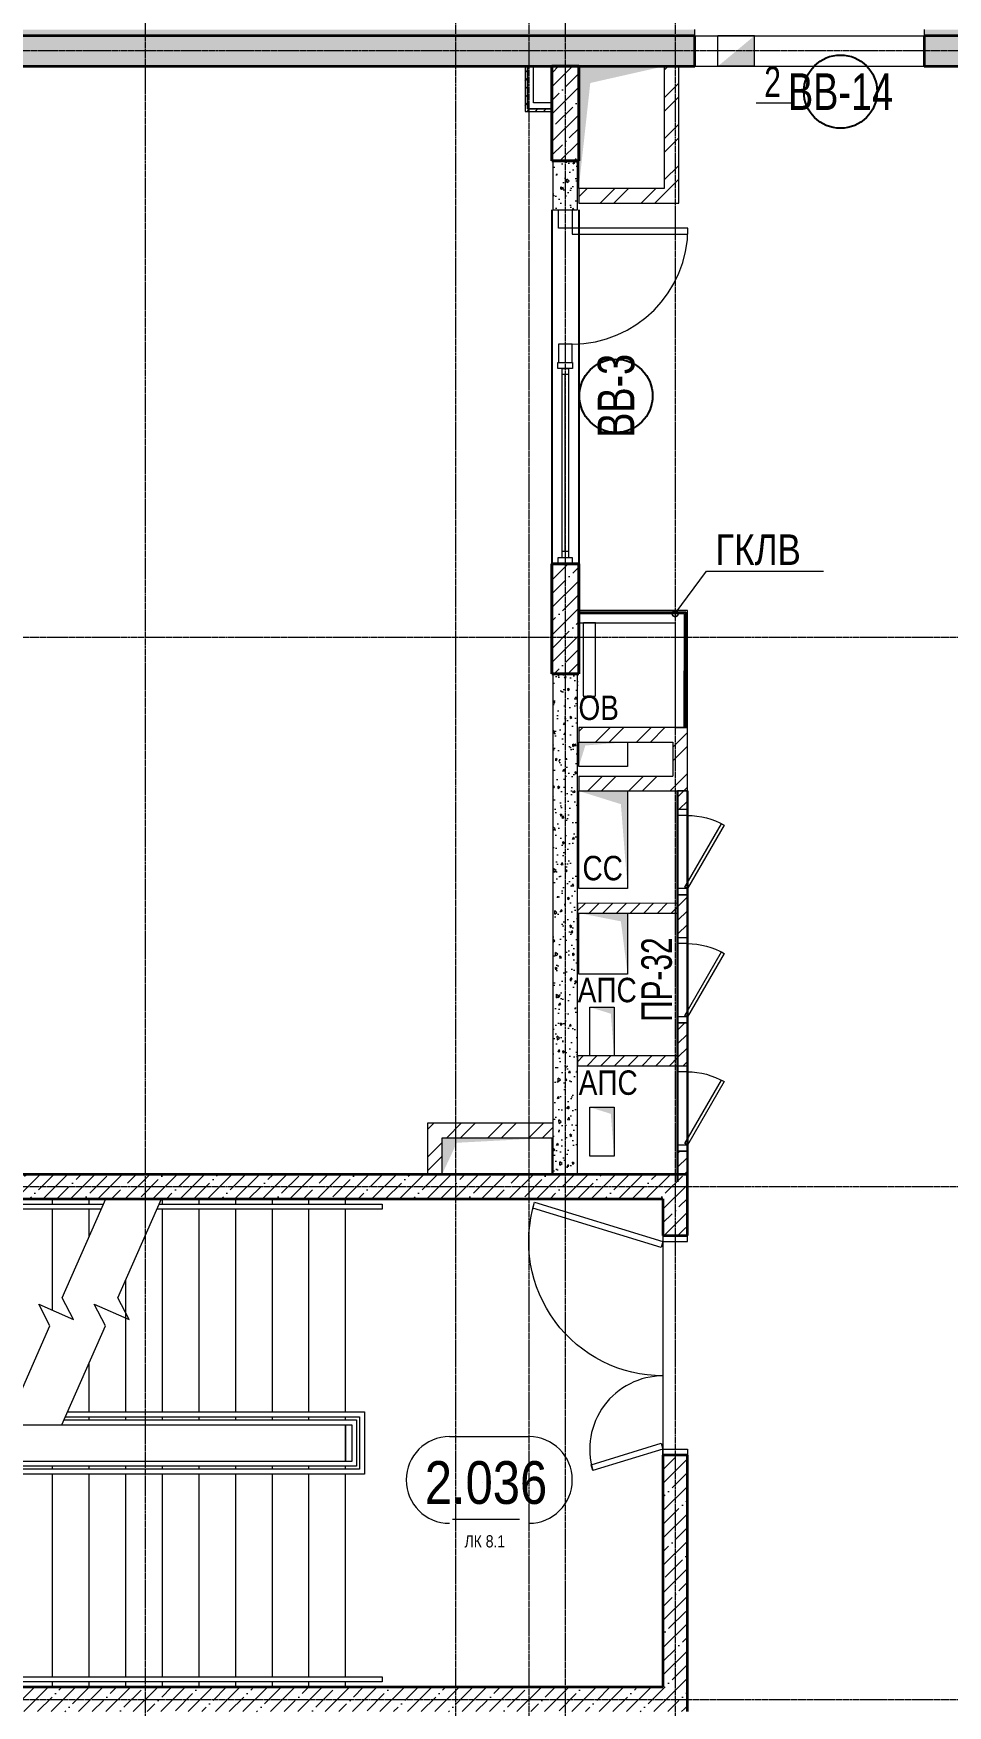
# Model space of a CAD drawing. Header units: millimetres. Extents: x -65509 to 912790, y 446 to 713294.
# Drawn here: x 191238 to 198727, y 182125 to 195819 of the extents above; entities that cross this region are included whole.
import ezdxf
from ezdxf import colors
from ezdxf.entities.mleader import LeaderData, LeaderLine
from ezdxf.enums import TextEntityAlignment as Align
from ezdxf.math import Vec2, Vec3

# ---------------------------------------------------------------- set-up
doc = ezdxf.new("R2010")
doc.units = ezdxf.units.MM
doc.linetypes.add('CENTER2', pattern=[28.575, 19.05, -3.175, 3.175, -3.175])
doc.linetypes.add('HIDDEN2', pattern=[4.7625, 3.175, -1.5875])
doc.layers.get('Defpoints').update_dxf_attribs({"color": 250})
for name, color, linetype, lineweight in [('A-Wall-Open', 250, 'Continuous', 5), ('АР_Area', 250, 'Continuous', 5), ('АР_Витраж', 250, 'Continuous', 13), ('АР_Витраж марка', 250, 'Continuous', 9), ('АР_Двери', 5, 'Continuous', 9), ('АР_Двери_витраж', 250, 'Continuous', 9), ('АР_Колонны', 250, 'Continuous', 30), ('АР_Отв. марка', 250, 'Continuous', 9), ('АР_Стены ГКЛ', 250, 'Continuous', 15), ('АР_Стены ЖБ', 250, 'Continuous', 35), ('АР_Стены кирпич', 250, 'Continuous', 20), ('АР_Стены ПЕНОблок', 250, 'Continuous', 20), ('АР_Стены_дефшов', 250, 'Continuous', 0), ('АР_Ф_ЛК', 250, 'Continuous', 5), ('АР_Штриховка', 250, 'Continuous', 0), ('Двери кабины', 250, 'Continuous', 0), ('Зашивки ГКЛ на всю высоту', 250, 'Continuous', 25), ('ОВ_Отопление', 250, 'Continuous', 5), ('ОВ_Шахты', 250, 'Continuous', 5), ('Размеры зашивки ГКЛ', 250, 'Continuous', 0), ('РД_Оси_100', 250, 'Continuous', 0), ('РД_проем_инж перемыч_фахверк', 250, 'Continuous', 18), ('СС_Отверстия', 250, 'Continuous', 9)]:
    doc.layers.add(name, color=color, linetype=linetype, lineweight=lineweight)
for name, color, linetype, lineweight, plot in [('АР_Делит', 250, 'Continuous', 0, False), ('РД_Проем', 250, 'Continuous', 0, False), ('РД_проем_инж перемыч_подсчет', 250, 'Continuous', 30, False)]:
    doc.layers.add(name, color=color, linetype=linetype, lineweight=lineweight, plot=plot)
doc.layers.add('АР_Отопительные приборы', color=1, linetype='HIDDEN2', lineweight=0, true_color=0xff0000)
doc.layers.add('РД_Витраж_вн', color=250, linetype='Continuous')
doc.layers.add('РД_Перемычка инж проемов', color=250, linetype='Continuous')
doc.styles.add('Arial0', font='arial.ttf')
doc.styles.add('Arial_09', font='ARIALN.TTF', dxfattribs={"width": 0.9})
doc.styles.add('style1', font='ARIALN.TTF')
doc.styles.add('ккк', font='isocpeur.ttf', dxfattribs={"width": 0.85, "oblique": 15})
pattern_1 = [(45, (142195.16, 127275.07), (-112.2532, 112.2532), []), (45, (142307.41, 127275.07), (-112.2532, 112.2532), [198.4375, -39.6875, 0, -39.6875])]
pattern_2 = [(45, (142195.16, 127275.07), (-168.3798, 168.3798), []), (45, (142307.4, 127275.07), (-168.3798, 168.3798), [])]

# ---------------------------------------------------------------- blocks, each defined once
blk = doc.blocks.new('СОШ_2200_АР_ОСИ_М100_28.05.24')
at = {"layer": 'РД_Оси_100', "linetype": 'CENTER2'}
for p, q in [((49960, -6155), (49960, 139938.679)), ((43327.994, 63600), (71363.995, 63600)), ((43327.994, 59100), (69455, 59100)), ((43327.994, 59100), (71363.995, 59100))]:
    blk.add_line(p, q, dxfattribs=at)
for points in [[(52500, 139938.679), (52500, -5755), (52358.276, -6155)], [(53100, 139938.679), (53100, -5755), (52949.266, -6155)], [(54300, 139938.679), (54300, -6155)], [(53400, 70753.904), (53400, -5755), (53550, -6155)], [(78274.959, 68400), (-5454.958, 68400), (-5954.958, 68250)], [(43327.994, 54900), (71363.995, 54900)]]:
    blk.add_lwpolyline(points, dxfattribs=at)
blk = doc.blocks.new('ЛК_4000х8500_2эт')
at = {"color": 5}
for points in [[(6300, 3915), (2100, 3915), (2100, 3955), (6600, 3955), (6600, 3915), (6300, 3915)], [(3929, 45), (2100, 45), (2100, 85), (3946, 85)], [(4401, 85), (6600, 85), (6600, 45), (4383, 45)]]:
    blk.add_lwpolyline(points, dxfattribs=at)
at = {"layer": 'АР_Делит'}
blk.add_lwpolyline([(-200, 4000), (8300, 4000), (8300, 0), (-200, 0)], close=True, dxfattribs=at)
at = {"layer": 'АР_Ф_ЛК', "color": 5}
for p, q in [((2400, 4000), (2400, 3955)), ((2700, 4000), (2700, 3955)), ((3000, 4000), (3000, 3955)), ((3300, 4000), (3300, 3955)), ((3600, 4000), (3600, 3955)), ((3900, 4000), (3900, 3955)), ((4200, 4000), (4200, 3955)), ((4500, 4000), (4500, 3955)), ((4800, 4000), (4800, 3955)), ((5100, 4000), (5100, 3955)), ((5400, 4000), (5400, 3955)), ((5700, 4000), (5700, 3955)), ((6000, 4000), (6000, 3955)), ((6300, 4000), (6300, 3955)), ((2400, 3915), (2400, 2255)), ((2700, 3915), (2700, 2255)), ((3000, 3915), (3000, 2255)), ((3300, 3915), (3300, 2255)), ((3600, 3915), (3600, 2255)), ((3900, 3915), (3900, 2255)), ((4200, 3915), (4200, 2255)), ((4500, 3915), (4500, 2255)), ((4800, 3915), (4800, 2255)), ((5100, 3915), (5100, 2255)), ((5400, 3915), (5400, 2255)), ((5700, 3915), (5700, 2255)), ((6000, 3915), (6000, 2255)), ((6300, 3915), (6300, 2255)), ((2400, 2215), (2400, 2190)), ((2700, 2215), (2700, 2190)), ((3000, 2215), (3000, 2190)), ((3300, 2215), (3300, 2190)), ((3600, 2215), (3600, 2190)), ((3900, 2215), (3900, 2190)), ((4200, 2215), (4200, 2190)), ((4500, 2215), (4500, 2190)), ((4800, 2215), (4800, 2190)), ((5100, 2215), (5100, 2190)), ((5400, 2215), (5400, 2190)), ((5700, 2215), (5700, 2190)), ((6000, 2215), (6000, 2190)), ((6300, 2215), (6300, 2190)), ((2400, 2150), (2400, 1850)), ((6300, 2150), (6300, 1850)), ((2400, 1810), (2400, 1785)), ((2700, 1810), (2700, 1785)), ((3000, 1810), (3000, 1785)), ((3300, 1810), (3300, 1785)), ((3600, 1810), (3600, 1785)), ((3900, 1810), (3900, 1785)), ((4200, 1810), (4200, 1785)), ((4500, 1810), (4500, 1785)), ((5400, 1810), (5400, 1785)), ((5700, 1810), (5700, 1785)), ((6000, 1810), (6000, 1785)), ((6300, 1810), (6300, 1785)), ((2400, 1745), (2400, 85)), ((2700, 1745), (2700, 85)), ((3000, 1745), (3000, 85)), ((3300, 1745), (3300, 85)), ((3600, 1745), (3600, 85)), ((3900, 1745), (3900, 85)), ((4200, 1745), (4200, 661)), ((4500, 1745), (4500, 1341)), ((5100, 1671), (5100, 85)), ((5400, 1745), (5400, 85)), ((5700, 1745), (5700, 85)), ((6000, 1745), (6000, 85)), ((6300, 1745), (6300, 85)), ((4800, 912), (4800, 85)), ((4500, 309), (4500, 85)), ((2400, 45), (2400, 0)), ((2700, 45), (2700, 0)), ((3000, 45), (3000, 0)), ((3300, 45), (3300, 0)), ((3600, 45), (3600, 0)), ((3900, 45), (3900, 0)), ((4500, 45), (4500, 0)), ((4800, 45), (4800, 0)), ((5100, 45), (5100, 0)), ((5400, 45), (5400, 0)), ((5700, 45), (5700, 0)), ((6000, 45), (6000, 0)), ((6300, 45), (6300, 0))]:
    blk.add_line(p, q, dxfattribs=at)
at = {"layer": 'АР_Ф_ЛК'}
for points in [[(6300, 3085, 0, 150, 0), (5834, 3085, 0, 0, 0), (2400, 3085, 0, 0, 0)], [(2400, 915, 0, 150, 0), (2866, 915, 0, 0, 0), (4200, 915, 0, 0, 0)], [(4922, 915, 0, 150, 0), (5388, 915, 0, 0, 0), (6300, 915, 0, 0, 0)]]:
    blk.add_lwpolyline(points, format="xyseb", dxfattribs=at)
at = {"layer": 'АР_Ф_ЛК', "color": 5}
for points in [[(4678, 1745), (2245, 1745), (2245, 2255), (6455, 2255), (6455, 1745), (5133, 1745)], [(4696, 1785), (2285, 1785), (2285, 2215), (6415, 2215), (6415, 1785), (5150, 1785)], [(4707, 1810), (2310, 1810), (2310, 2190), (6390, 2190), (6390, 1810), (5161, 1810)]]:
    blk.add_lwpolyline(points, dxfattribs=at)
for points in [[(2350, 2150), (6350, 2150), (6350, 1850), (2350, 1850)], [(2400, 2150), (6300, 2150), (6300, 1850), (2400, 1850)]]:
    blk.add_lwpolyline(points, close=True, dxfattribs=at)
at = {"layer": 'АР_Ф_ЛК', "lineweight": 0}
for points in [[(4724, 1850), (4367, 1039), (4459, 862), (4173, 988), (4266, 811), (3909, 0)], [(5179, 1850), (4822, 1039), (4914, 862), (4628, 988), (4721, 811), (4364, 0)]]:
    blk.add_lwpolyline(points, dxfattribs=at)
blk = doc.blocks.new('otv')
at = {"linetype": 'Continuous'}
blk.add_lwpolyline([(0, -1), (0, 0), (1, 0), (1, -1)], close=True, dxfattribs=at)
blk.add_solid([(0, -1), (0, 0), (0.135, -0.137), (1, 0)], dxfattribs=at)
blk = doc.blocks.new('_DotSmall')
at = {"color": 0, "linetype": 'ByBlock', "const_width": 0.5}
blk.add_lwpolyline([(-0.0625, 0, 1), (0.0625, 0, 1)], format="xyb", close=True, dxfattribs=at)
blk = doc.blocks.new('MOK-МаркаПом_овал_ареал')
for p, q in [((-2.99, 3.76), (3.52, 3.76)), ((-2.75, -3), (2.75, -3))]:
    blk.add_line(p, q)
for centre, radius, start, end in [((-2.99, 0.21), 3.55, 90, 270), ((3.52, 0.21), 3.55, 270, 90), ((-7.41, 0), 7.16, 0, 0.001)]:
    blk.add_arc(centre, radius, start, end)
at = {"color": 0, "style": 'style1'}
blk.add_attdef('АР-ПОМЕЩЕНИЕ:НОМЕР', text='', height=3, dxfattribs=at).set_placement((0.26, 0), align=Align.MIDDLE)
blk = doc.blocks.new('MOK-МаркаПроема инж.')
blk.add_line((-1.33, -1.75), (1.8, -1.75))
at = {"color": 0, "style": 'Arial0', "width": 0.7}
blk.add_attdef('АР-ПРОЕМ:Коробка', text='', height=2.5, dxfattribs=at).set_placement((0, 0), align=Align.MIDDLE)
blk = doc.blocks.new('МаркаВитража1')
at = {"layer": 'Defpoints'}
blk.add_circle((0, 0), 3, dxfattribs=at)
at = {"color": 0, "linetype": 'ByBlock', "lineweight": -2, "style": 'Arial_09', "width": 0.9}
blk.add_attdef('АР-ОКНО:НАИМЕНОВАНИЕ', text='', height=3, dxfattribs=at).set_placement((0, 0), align=Align.MIDDLE)
blk = doc.blocks.new('MOK-МаркаПеремычки')
at = {"color": 0, "style": 'ккк', "oblique": 15, "width": 0.85}
blk.add_attdef('АР-ПРОЕМ:ПЕРЕМЫЧКА', text='', height=2.5, dxfattribs=at).set_placement((0, 0), align=Align.MIDDLE)

msp = doc.modelspace()

# ---------------------------------------------------------------- hatches: boundary and pattern name
at = {"layer": 'АР_Стены ГКЛ', "linetype": 'Continuous', "lineweight": 0}
h = msp.add_hatch(dxfattribs=at)
h.set_pattern_fill('ANSI31', color=256, scale=15, style=0)
h.set_pattern_definition([(45, (142195.157, 127275.073), (-33.67596, 33.67596), [])])
h.paths.add_polyline_path([(195265.157, 195180.073), (195285.157, 195200.073), (195285.157, 195550.073), (195265.157, 195550.073)], flags=0)
h = msp.add_hatch(dxfattribs=at)
h.set_pattern_fill('ANSI31', color=256, scale=15, style=0)
h.set_pattern_definition([(45, (142195.157, 127275.073), (-33.67596, 33.67596), [])])
h.paths.add_polyline_path([(195485.157, 195180.073), (195485.157, 195200.073), (195285.157, 195200.073), (195265.157, 195180.073)], flags=0)
at = {"layer": 'АР_Штриховка', "linetype": 'Continuous', "lineweight": 0}
h = msp.add_hatch(dxfattribs=at)
h.set_pattern_fill('HONEY', color=256, scale=10, style=0)
h.set_pattern_definition([(360, (142195.157, 127275.073), (47.625, 27.4963064), [31.75, -63.5]), (120, (142195.157, 127275.073), (-47.625, 27.496307), [31.75, -63.5]), (60, (142195.157, 127275.073), (1e-07, 54.992613), [-63.5, 31.75])])
h.paths.add_polyline_path([(187895.157, 195850.073), (187895.157, 195800.073), (187995.325, 195800.073), (188011.98, 195837.573), (187995.309, 195850.073)], flags=0)
h.paths.add_polyline_path([(188045.309, 195850.073), (188011.98, 195837.573), (187995.325, 195800.073), (196655.157, 195800.073), (196655.157, 195850.073)], flags=0)
h.paths.add_polyline_path([(198535.157, 195850.073), (198535.157, 195800.073), (207995.156, 195800.073), (207995.156, 195850.073)], flags=0)
at = {"layer": 'АР_Штриховка', "linetype": 'Continuous', "lineweight": 5}
h = msp.add_hatch(dxfattribs=at)
h.set_pattern_fill('ANSI35', color=256, scale=25, style=0)
h.set_pattern_definition([(45, (142195.16, 127275.07), (-112.2532, 112.2532), []), (45, (142307.41, 127275.07), (-112.2532, 112.2532), [198.4375, -39.6875, 0, -39.6875])])
h.paths.add_polyline_path([(187695.157, 195800.073), (187695.157, 195550.073), (196655.157, 195550.073), (196655.157, 195800.073)], flags=0)
h.paths.add_polyline_path([(198535.157, 195800.073), (198535.157, 195550.073), (207995.156, 195550.073), (207995.156, 195800.073)], flags=0)
h = msp.add_hatch(dxfattribs=at)
h.set_pattern_fill('ANSI35', color=256, scale=25, style=0)
h.set_pattern_definition(pattern_1)
h.paths.add_polyline_path([(195485.157, 194775.073), (195705.157, 194775.073), (195705.157, 195550.073), (195485.157, 195550.073)], flags=0)
at = {"layer": 'АР_Штриховка', "linetype": 'Continuous', "lineweight": 0}
h = msp.add_hatch(dxfattribs=at)
h.set_pattern_fill('ANSI32', color=256, scale=25, angle=-360, style=0)
h.set_pattern_definition([(45, (142195.16, 127275.07), (-168.3798, 168.3798), []), (45, (142307.4, 127275.07), (-168.3798, 168.3798), [])])
h.paths.add_polyline_path([(196525.157, 195550.073), (196405.157, 195550.073), (196405.157, 194550.073), (196525.157, 194430.073)], flags=0)
h = msp.add_hatch(dxfattribs=at)
h.set_pattern_fill('AR-CONC', color=256, angle=45, style=0)
h.set_pattern_definition([(95, (142195.16, 127275.07), (140.09465, 117.55338), [19.05, -209.55]), (40, (142195.16, 127275.07), (-160.01845, 110.17673), [15.24, -167.6406]), (145.45144, (142206.83, 127284.87), (-19.9238, 227.7301), [16.19, -178.09024]), (91.1842, (142159.24, 127311), (221.41024, 161.9534), [28.575, -314.325]), (141.63556, (142177.7, 127324.5), (-7.0866, 342.8268), [24.285, -267.1356]), (36.18415, (142159.24, 127311), (-7.0866, 342.8268), [22.86, -251.4597]), (66, (142186.18, 127319.97), (179.51998, 34.89515), [19.05, -209.55]), (11, (142186.18, 127319.97), (-86.53993, 173.9412), [15.24, -167.64]), (116.45145, (142201.14, 127322.88), (92.98005, 208.83634), [16.19, -178.08994]), (82.5, (142195.16, 127275.07), (-57.60547, 61.973414), [0, -165.608, 0, -170.18, 0, -168.275]), (52.5, (142195.16, 127275.07), (-23.58973, 118.087), [0, -97.028, 0, -161.798, 0, -64.135]), (12.5, (142155.105, 127235.02), (99.927863, 91.826196), [0, -63.5, 0, -198.12, 0, -262.89]), (2.5, (142137.14, 127217.06), (86.7639, 122.7224), [0, -82.55, 0, -131.572, 0, -186.69])])
h.paths.add_polyline_path([(195495.157, 191474.073), (195695.157, 191474.073), (195695.157, 191475.073), (195495.157, 191475.073)], flags=0)
h.paths.add_polyline_path([(195495.157, 194375.073), (195695.157, 194375.073), (195695.157, 194550.073), (195495.157, 194550.073)], flags=0)
h.paths.add_polyline_path([(195495.157, 194550.073), (195695.157, 194550.073), (195695.157, 194775.073), (195495.157, 194775.073)], flags=0)
h = msp.add_hatch(dxfattribs=at)
h.set_pattern_fill('ANSI32', color=256, scale=25, style=0)
h.set_pattern_definition(pattern_2)
h.paths.add_polyline_path([(196525.157, 194430.073), (196405.157, 194550.073), (195705.157, 194550.073), (195705.157, 194430.073)], flags=0)
at = {"layer": 'АР_Штриховка', "linetype": 'Continuous', "lineweight": 5}
h = msp.add_hatch(dxfattribs=at)
h.set_pattern_fill('ANSI35', color=256, scale=25, style=0)
h.set_pattern_definition(pattern_1)
h.paths.add_polyline_path([(195485.157, 190575.073), (195705.157, 190575.073), (195705.157, 191475.073), (195485.157, 191475.073)], flags=0)
at = {"layer": 'АР_Штриховка', "linetype": 'Continuous', "lineweight": 0}
h = msp.add_hatch(dxfattribs=at)
h.set_pattern_fill('AR-CONC', color=256, angle=45, style=0)
h.set_pattern_definition([(95, (142195.16, 127275.07), (140.09465, 117.55338), [19.05, -209.55]), (40, (142195.16, 127275.07), (-160.01845, 110.17673), [15.24, -167.6406]), (145.45144, (142206.83, 127284.87), (-19.9238, 227.7301), [16.19, -178.09024]), (91.1842, (142159.24, 127311), (221.41024, 161.9534), [28.575, -314.325]), (141.63556, (142177.7, 127324.5), (-7.0866, 342.8268), [24.285, -267.1356]), (36.18415, (142159.24, 127311), (-7.0866, 342.8268), [22.86, -251.4597]), (66, (142186.18, 127319.97), (179.51998, 34.89515), [19.05, -209.55]), (11, (142186.18, 127319.97), (-86.53993, 173.9412), [15.24, -167.64]), (116.45145, (142201.14, 127322.88), (92.98005, 208.83634), [16.19, -178.08994]), (82.5, (142195.16, 127275.07), (-57.60547, 61.973414), [0, -165.608, 0, -170.18, 0, -168.275]), (52.5, (142195.16, 127275.07), (-23.58973, 118.087), [0, -97.028, 0, -161.798, 0, -64.135]), (12.5, (142155.105, 127235.02), (99.927863, 91.826196), [0, -63.5, 0, -198.12, 0, -262.89]), (2.5, (142137.14, 127217.06), (86.7639, 122.7224), [0, -82.55, 0, -131.572, 0, -186.69])])
h.paths.add_polyline_path([(195495.157, 190135.073), (195695.157, 190135.073), (195695.157, 190575.073), (195495.157, 190575.073)], flags=0)
h.paths.add_polyline_path([(195495.157, 186475.073), (195695.157, 186475.073), (195695.157, 189735.073), (195495.157, 189735.073)], flags=0)
h.paths.add_polyline_path([(195495.157, 189735.073), (195695.157, 189735.073), (195695.157, 190135.073), (195495.157, 190135.073)], flags=0)
h = msp.add_hatch(dxfattribs=at)
h.set_pattern_fill('ANSI32', color=256, scale=25, style=0)
h.set_pattern_definition(pattern_2)
h.paths.add_polyline_path([(196475.157, 190015.073), (196595.157, 190135.073), (195705.157, 190135.073), (195705.157, 190015.073)], flags=0)
h = msp.add_hatch(dxfattribs=at)
h.set_pattern_fill('ANSI32', color=256, scale=25, style=0)
h.set_pattern_definition([(45, (142195.16, 127275.07), (-168.3798, 168.3798), []), (45, (142307.4, 127275.07), (-168.3798, 168.3798), [])])
h.paths.add_polyline_path([(196475.157, 189735.073), (196595.157, 189615.073), (196595.157, 190135.073), (196475.157, 190015.073)], flags=0)
h = msp.add_hatch(dxfattribs=at)
h.set_pattern_fill('ANSI32', color=256, scale=25, style=0)
h.set_pattern_definition([(45, (142195.16, 127275.07), (-168.3798, 168.3798), []), (45, (142307.4, 127275.07), (-168.3798, 168.3798), [])])
h.paths.add_polyline_path([(196595.157, 189615.073), (196475.157, 189735.073), (195705.157, 189735.073), (195705.157, 189615.073)], flags=0)
h.paths.add_polyline_path([(195705.157, 189615.073), (195705.157, 189735.073)], flags=0)
at = {"layer": 'АР_Штриховка', "linetype": 'Continuous', "lineweight": 0, "ltscale": 0.5}
h = msp.add_hatch(dxfattribs=at)
h.set_pattern_fill('ANSI31', color=256, scale=25, angle=-360, style=0)
h.set_pattern_definition([(45, (142195.16, 127275.07), (-56.1266, 56.1266), [])])
h.paths.add_polyline_path([(196595.157, 189615.073), (196515.157, 189615.073), (196515.157, 189465.116), (196595.157, 189465.116)], flags=0)
h.paths.add_polyline_path([(196595.157, 188765.116), (196515.157, 188765.116), (196515.157, 188695.04), (196535.157, 188668.369), (196595.157, 188695.04)], flags=0)
h.paths.add_polyline_path([(196595.157, 188695.04), (196535.157, 188668.369), (196515.157, 188615.04), (196515.157, 188415.116), (196595.157, 188415.116)], flags=0)
h.paths.add_polyline_path([(196595.157, 187715.116), (196515.157, 187715.116), (196515.157, 187445.124), (196535.157, 187418.457), (196595.157, 187445.124)], flags=0)
h.paths.add_polyline_path([(196595.157, 187445.124), (196535.157, 187418.457), (196515.157, 187365.124), (196515.157, 187365.116), (196595.157, 187365.116)], flags=0)
h.paths.add_polyline_path([(196595.157, 186665.116), (196515.157, 186665.116), (196515.157, 186475.011), (196595.157, 186475.011)], flags=0)
h = msp.add_hatch(dxfattribs=at)
h.set_pattern_fill('ANSI31', color=256, scale=25, angle=-360, style=0)
h.set_pattern_definition([(45, (142195.16, 127275.07), (-56.1266, 56.1266), [])])
h.paths.add_polyline_path([(196515.157, 188615.04), (196535.157, 188668.369), (196515.157, 188695.04), (195695.156, 188694.472), (195695.212, 188614.472)], flags=0)
h = msp.add_hatch(dxfattribs=at)
h.set_pattern_fill('ANSI31', color=256, scale=25, angle=-360, style=0)
h.set_pattern_definition([(45, (142195.16, 127275.07), (-56.1266, 56.1266), [])])
h.paths.add_polyline_path([(196515.157, 187365.124), (196535.157, 187418.457), (196515.157, 187445.124), (195695.157, 187445.044), (195695.165, 187365.044)], flags=0)
at = {"layer": 'АР_Штриховка', "linetype": 'Continuous', "lineweight": 0}
h = msp.add_hatch(dxfattribs=at)
h.set_pattern_fill('ANSI32', color=256, scale=25, style=0)
h.set_pattern_definition([(45, (142195.16, 127275.07), (-168.3798, 168.3798), []), (45, (142307.4, 127275.07), (-168.3798, 168.3798), [])])
h.paths.add_polyline_path([(194465.157, 186475.073), (194585.157, 186475.073), (194585.157, 186775.073), (194465.157, 186895.073)], flags=0)
h = msp.add_hatch(dxfattribs=at)
h.set_pattern_fill('ANSI32', color=256, scale=25, style=0)
h.set_pattern_definition([(45, (142195.16, 127275.07), (-168.3798, 168.3798), []), (45, (142307.4, 127275.07), (-168.3798, 168.3798), [])])
h.paths.add_polyline_path([(194465.157, 186895.073), (194585.157, 186775.073), (195495.157, 186775.073), (195495.157, 186895.073)], flags=0)
at = {"layer": 'АР_Штриховка', "linetype": 'Continuous', "lineweight": 5}
h = msp.add_hatch(dxfattribs=at)
h.set_pattern_fill('ANSI35', color=256, scale=25, style=0)
h.set_pattern_definition(pattern_1)
h.paths.add_polyline_path([(187695.157, 186475.073), (187895.157, 186275.073), (196395.157, 186275.073), (196595.157, 186475.073)], flags=0)
h = msp.add_hatch(dxfattribs=at)
h.set_pattern_fill('ANSI35', color=256, scale=25, angle=-360, style=0)
h.set_pattern_definition([(45, (142195.16, 127275.07), (-112.2532, 112.2532), []), (45, (142307.41, 127275.07), (-112.2532, 112.2532), [198.4375, -39.6875, 0, -39.6875])])
h.paths.add_polyline_path([(196595.157, 186475.073), (196395.157, 186275.073), (196395.157, 185975.073), (196595.157, 185975.073)], flags=0)
h.paths.add_polyline_path([(196595.157, 184175.073), (196395.157, 184175.073), (196395.157, 182275.073), (196595.157, 182075.073)], flags=0)
h = msp.add_hatch(dxfattribs=at)
h.set_pattern_fill('ANSI35', color=256, scale=25, angle=-360, style=0)
h.set_pattern_definition([(45, (142195.16, 127275.07), (-112.2532, 112.2532), []), (45, (142307.41, 127275.07), (-112.2532, 112.2532), [198.4375, -39.6875, 0, -39.6875])])
h.paths.add_polyline_path([(196595.157, 182075.073), (196395.157, 182275.073), (187895.157, 182275.073), (187695.157, 182075.073)], flags=0)
at = {"layer": 'СС_Отверстия', "linetype": 'Continuous', "lineweight": 5}
for points in [[(197145.157, 195550.073), (197145.157, 195800.073), (196995.157, 195675.073)], [(196845.157, 195550.073), (197145.157, 195550.073), (196995.157, 195675.073)]]:
    msp.add_hatch(color=256, dxfattribs=at).paths.add_polyline_path(points, flags=0)

# ---------------------------------------------------------------- linework, layer by layer
at = {"layer": 'A-Wall-Open', "linetype": 'Continuous', "lineweight": 5}
for p, q in [((196655.157, 195800.073), (198535.157, 195800.073)), ((196655.157, 195550.073), (198535.157, 195550.073))]:
    msp.add_line(p, q, dxfattribs=at)
at = {"layer": 'АР_Витраж', "linetype": 'Continuous', "lineweight": 5}
for p, q in [((195485.157, 191475.073), (195485.157, 193125.073)), ((195705.157, 191475.073), (195705.157, 193125.073))]:
    msp.add_line(p, q, dxfattribs=at)
at = {"layer": 'АР_Витраж', "linetype": 'Continuous', "lineweight": 13}
for p, q in [((195620.157, 193025.073), (195570.157, 193025.073)), ((195595.157, 191575.073), (195595.157, 193025.073)), ((195620.157, 191575.073), (195570.157, 191575.073))]:
    msp.add_line(p, q, dxfattribs=at)
for points in [[(195535.157, 193075.073), (195535.157, 193125.073), (195655.157, 193125.073), (195655.157, 193075.073)], [(195620.157, 191525.073), (195570.157, 191525.073), (195570.157, 193075.073), (195620.157, 193075.073)], [(195535.157, 191525.073), (195535.157, 191475.073), (195655.157, 191475.073), (195655.157, 191525.073)]]:
    msp.add_lwpolyline(points, close=True, dxfattribs=at)
at = {"layer": 'АР_Двери', "linetype": 'Continuous', "lineweight": 9}
for points in [[(196395.157, 185925.073), (196380.539, 185877.258), (195328.604, 186198.867), (195343.222, 186246.682)], [(196595.157, 185925.073), (196595.157, 185975.073), (196395.157, 185975.073), (196395.157, 185925.073)], [(195821.375, 184049.65), (195806.756, 184097.465), (196380.539, 184272.888), (196395.157, 184225.073)], [(196595.157, 184225.073), (196595.157, 184175.073), (196395.157, 184175.073), (196395.157, 184225.073)]]:
    msp.add_lwpolyline(points, close=True, dxfattribs=at)
at = {"layer": 'АР_Двери', "linetype": 'Continuous', "lineweight": 9, "extrusion": (0, 0, -1)}
msp.add_arc((-196395.157, 185925.073), 1100, 270, 17, dxfattribs=at)
at = {"layer": 'АР_Двери', "linetype": 'Continuous', "lineweight": 9}
msp.add_arc((196395.157, 184225.073), 600, 90, 197, dxfattribs=at)
at = {"layer": 'АР_Двери_витраж', "linetype": 'Continuous', "lineweight": 9}
for points in [[(195540.157, 194225.073), (195540.157, 194375.073), (195650.157, 194375.073), (195650.157, 194225.073)], [(195650.157, 194225.073), (195650.157, 194175.073), (196600.157, 194175.073), (196600.157, 194225.073)], [(195540.157, 193275.073), (195540.157, 193125.073), (195650.157, 193125.073), (195650.157, 193275.073)]]:
    msp.add_lwpolyline(points, close=True, dxfattribs=at)
msp.add_arc((195650.157, 194225.073), 950, 270, 0, dxfattribs=at)
at = {"layer": 'АР_Колонны', "linetype": 'HIDDEN2', "lineweight": 25}
for p, q in [((195485.157, 195550.073), (195705.157, 195550.073)), ((195485.157, 194775.073), (195485.157, 195550.073)), ((195705.157, 195550.073), (195705.157, 194775.073)), ((195705.157, 194775.073), (195485.157, 194775.073)), ((195485.157, 191475.073), (195705.157, 191475.073)), ((195485.157, 190575.073), (195485.157, 191475.073)), ((195705.157, 191475.073), (195705.157, 190575.073)), ((195705.157, 190575.073), (195485.157, 190575.073))]:
    msp.add_line(p, q, dxfattribs=at)
at = {"layer": 'АР_Колонны', "linetype": 'Continuous', "lineweight": 35}
for p, q in [((195485.157, 195550.073), (195705.157, 195550.073)), ((195485.157, 194775.073), (195485.157, 195550.073)), ((195705.157, 194775.073), (195705.157, 195550.073)), ((195485.157, 194775.073), (195705.157, 194775.073)), ((195485.157, 191475.073), (195705.157, 191475.073)), ((195485.157, 190575.073), (195485.157, 191475.073)), ((195705.157, 190575.073), (195705.157, 191475.073)), ((195485.157, 190575.073), (195705.157, 190575.073))]:
    msp.add_line(p, q, dxfattribs=at)
at = {"layer": 'АР_Отопительные приборы'}
msp.add_lwpolyline([(195842.186, 190992.815), (195742.186, 190992.815), (195742.186, 190392.815), (195842.186, 190392.815)], close=True, dxfattribs=at)
at = {"layer": 'АР_Стены ГКЛ', "linetype": 'Continuous', "lineweight": 5}
for p, q in [((195285.157, 195550.073), (195265.157, 195550.073)), ((195265.157, 195550.073), (195265.157, 195180.073)), ((195335.157, 195550.073), (195285.157, 195550.073)), ((195285.157, 195550.073), (195285.157, 195200.073)), ((195285.157, 195200.073), (195285.157, 195550.073)), ((195335.157, 195250.073), (195335.157, 195550.073)), ((195265.157, 195180.073), (195485.157, 195180.073)), ((195285.157, 195200.073), (195485.157, 195200.073)), ((195485.157, 195200.073), (195285.157, 195200.073)), ((195485.157, 195250.073), (195335.157, 195250.073)), ((195485.157, 195200.073), (195485.157, 195250.073)), ((195485.157, 195180.073), (195485.157, 195200.073))]:
    msp.add_line(p, q, dxfattribs=at)
at = {"layer": 'АР_Стены ЖБ', "linetype": 'Continuous', "lineweight": 35}
for p, q in [((196655.157, 195800.073), (187695.157, 195800.073)), ((196655.157, 195550.073), (196655.157, 195800.073)), ((198535.157, 195800.073), (198535.157, 195550.073)), ((207995.156, 195800.073), (198535.157, 195800.073)), ((187695.157, 195550.073), (196655.157, 195550.073)), ((198535.157, 195550.073), (207995.156, 195550.073)), ((196595.157, 186475.073), (187695.157, 186475.073)), ((196595.157, 185975.073), (196595.157, 186475.073)), ((187895.157, 186275.073), (196395.157, 186275.073)), ((196395.157, 186275.073), (196395.157, 185975.073)), ((196395.157, 185975.073), (196595.157, 185975.073)), ((196595.157, 184175.073), (196395.157, 184175.073)), ((196395.157, 184175.073), (196395.157, 182275.073)), ((196595.157, 182075.073), (196595.157, 184175.073)), ((196395.157, 182275.073), (187895.157, 182275.073))]:
    msp.add_line(p, q, dxfattribs=at)
at = {"layer": 'АР_Стены ЖБ', "linetype": 'Continuous', "lineweight": 40}
for p, q in [((195705.157, 195550.073), (195485.157, 195550.073)), ((195485.157, 195550.073), (195485.157, 194775.073)), ((195705.157, 194775.073), (195705.157, 195550.073)), ((195485.157, 194775.073), (195705.157, 194775.073)), ((195705.157, 191475.073), (195485.157, 191475.073)), ((195485.157, 191475.073), (195485.157, 190575.073)), ((195705.157, 190575.073), (195705.157, 191475.073)), ((195485.157, 190575.073), (195705.157, 190575.073))]:
    msp.add_line(p, q, dxfattribs=at)
at = {"layer": 'АР_Стены кирпич', "linetype": 'Continuous', "lineweight": 20}
for p, q in [((196525.157, 195550.073), (196405.157, 195550.073)), ((196405.157, 195550.073), (196405.157, 194550.073)), ((196525.157, 194430.073), (196525.157, 195550.073)), ((196405.157, 194550.073), (195705.157, 194550.073)), ((195705.157, 194550.073), (195705.157, 194430.073)), ((195705.157, 194430.073), (196525.157, 194430.073)), ((196595.157, 190135.073), (195705.157, 190135.073)), ((195705.157, 190135.073), (195705.157, 190015.073)), ((196595.157, 189615.073), (196595.157, 190135.073)), ((195705.157, 190015.073), (196475.157, 190015.073)), ((196475.157, 190015.073), (196475.157, 189735.073)), ((195705.157, 189735.073), (196475.157, 189735.073)), ((195705.157, 189735.073), (195705.157, 189615.073)), ((195705.157, 189615.073), (196595.157, 189615.073)), ((194465.157, 186895.073), (194465.157, 186475.073)), ((195495.157, 186895.073), (194465.157, 186895.073)), ((195495.157, 186775.073), (195495.157, 186895.073)), ((194585.157, 186475.073), (194585.157, 186775.073)), ((194585.157, 186775.073), (195495.157, 186775.073)), ((194465.157, 186475.073), (194585.157, 186475.073))]:
    msp.add_line(p, q, dxfattribs=at)
at = {"layer": 'АР_Стены ПЕНОблок', "linetype": 'Continuous', "lineweight": 20}
for p, q in [((195695.157, 194775.073), (195495.157, 194775.073)), ((195495.157, 194375.073), (195495.157, 194775.073)), ((195695.157, 194375.073), (195695.157, 194775.073)), ((195495.157, 194375.073), (195695.157, 194375.073)), ((195695.157, 191475.073), (195495.157, 191475.073)), ((195495.157, 191475.073), (195495.157, 191474.073)), ((195495.157, 191474.073), (195695.157, 191474.073)), ((195695.157, 191474.073), (195695.157, 191475.073)), ((195495.157, 186475.073), (195495.157, 190575.073)), ((195695.157, 190575.073), (195495.157, 190575.073)), ((195695.157, 186475.073), (195695.157, 190575.073)), ((196595.157, 189615.073), (196515.157, 189615.073)), ((196515.157, 189615.073), (196515.157, 189465.116)), ((196595.157, 189465.116), (196595.157, 189615.073)), ((196515.157, 189465.116), (196595.157, 189465.116)), ((196595.157, 188765.116), (196515.157, 188765.116)), ((196515.157, 188765.116), (196515.157, 188695.04)), ((196595.157, 188415.116), (196595.157, 188765.116)), ((196515.157, 188695.04), (195695.156, 188694.472)), ((195695.156, 188694.472), (195695.212, 188614.472)), ((195695.212, 188614.472), (196515.157, 188615.04)), ((196515.157, 188615.04), (196515.157, 188415.116)), ((196515.157, 188415.116), (196595.157, 188415.116)), ((196595.157, 187715.116), (196515.157, 187715.116)), ((196515.157, 187715.116), (196515.157, 187445.124)), ((196595.157, 187365.116), (196595.157, 187715.116)), ((196515.157, 187445.124), (195695.157, 187445.044)), ((195695.157, 187445.044), (195695.165, 187365.044)), ((195695.165, 187365.044), (196515.157, 187365.124)), ((196515.157, 187365.124), (196515.157, 187365.116)), ((196515.157, 187365.116), (196595.157, 187365.116)), ((196595.157, 186665.116), (196515.157, 186665.116)), ((196515.157, 186665.116), (196515.157, 186475.011)), ((196595.157, 186475.011), (196595.157, 186665.116)), ((195495.157, 186475.073), (195695.157, 186475.073)), ((196515.157, 186475.011), (196595.157, 186475.011))]:
    msp.add_line(p, q, dxfattribs=at)
at = {"layer": 'АР_Стены_дефшов', "linetype": 'Continuous', "lineweight": 0}
for p, q in [((196655.157, 195800.073), (196655.157, 195850.073)), ((198535.157, 195850.073), (198535.157, 195800.073)), ((187995.325, 195800.073), (196655.157, 195800.073)), ((196655.157, 195800.073), (198535.157, 195800.073)), ((198535.157, 195800.073), (207995.156, 195800.073))]:
    msp.add_line(p, q, dxfattribs=at)
at = {"layer": 'Двери кабины', "linetype": 'Continuous', "lineweight": 0}
for points in [[(196515.157, 189415.116), (196515.157, 189465.116), (196595.157, 189465.116), (196595.157, 189415.116)], [(196595.157, 188815.116), (196573.507, 188827.616), (196873.507, 189347.231), (196895.157, 189334.731)], [(196515.157, 188815.116), (196515.157, 188765.116), (196595.157, 188765.116), (196595.157, 188815.116)], [(196515.157, 188365.116), (196515.157, 188415.116), (196595.157, 188415.116), (196595.157, 188365.116)], [(196595.157, 187765.116), (196573.507, 187777.616), (196873.507, 188297.231), (196895.157, 188284.731)], [(196515.157, 187765.116), (196515.157, 187715.116), (196595.157, 187715.116), (196595.157, 187765.116)], [(196515.157, 187315.116), (196515.157, 187365.116), (196595.157, 187365.116), (196595.157, 187315.116)], [(196595.157, 186715.116), (196573.507, 186727.616), (196873.507, 187247.231), (196895.157, 187234.731)], [(196515.157, 186715.116), (196515.157, 186665.116), (196595.157, 186665.116), (196595.157, 186715.116)]]:
    msp.add_lwpolyline(points, close=True, dxfattribs=at)
at = {"layer": 'Двери кабины', "linetype": 'Continuous', "lineweight": 0, "extrusion": (0, 0, -1)}
for centre in [(-196595.157, 188815.116), (-196595.157, 187765.116), (-196595.157, 186715.116)]:
    msp.add_arc(centre, 600, 89.9999996, 119.9999996, dxfattribs=at)
at = {"layer": 'Зашивки ГКЛ на всю высоту', "linetype": 'Continuous', "lineweight": 0}
for p, q in [((196595.411, 191092.88), (195705.157, 191092.803)), ((195705.157, 191092.803), (195705.159, 191080.303)), ((195705.159, 191080.303), (196582.908, 191080.379)), ((196582.908, 191080.379), (195705.159, 191080.303)), ((195705.159, 191080.303), (195705.16, 191067.803)), ((195705.16, 191067.803), (196570.405, 191067.877)), ((196570.405, 191067.877), (195705.16, 191067.803)), ((195705.16, 191067.803), (195705.166, 190992.803)), ((196570.405, 191067.877), (196570.157, 190135.08)), ((196570.157, 190135.08), (196570.405, 191067.877)), ((196582.908, 191080.379), (196582.657, 190135.076)), ((196582.657, 190135.076), (196582.908, 191080.379)), ((196595.157, 190135.073), (196595.411, 191092.88)), ((195705.166, 190992.803), (196495.385, 190992.871)), ((196495.385, 190992.871), (196495.157, 190135.099)), ((196495.157, 190135.099), (196595.157, 190135.073))]:
    msp.add_line(p, q, dxfattribs=at)
at = {"layer": 'РД_Витраж_вн', "linetype": 'Continuous', "lineweight": -3}
for p, q in [((195485.157, 194375.073), (195485.157, 191475.073)), ((195705.157, 194375.073), (195705.157, 191475.073))]:
    msp.add_line(p, q, dxfattribs=at)
at = {"layer": 'РД_Проем', "linetype": 'Continuous', "lineweight": 0}
for p, q in [((195485.157, 194375.073), (195485.157, 191475.073)), ((195705.157, 194375.073), (195705.157, 191475.073)), ((196515.157, 189465.116), (196515.157, 188765.116)), ((196595.157, 189465.116), (196595.157, 188765.116)), ((196515.157, 188415.116), (196515.157, 187715.116)), ((196595.157, 188415.116), (196595.157, 187715.116)), ((196515.157, 187365.116), (196515.157, 186665.116)), ((196595.157, 187365.116), (196595.157, 186665.116))]:
    msp.add_line(p, q, dxfattribs=at)
at = {"layer": 'РД_проем_инж перемыч_подсчет', "linetype": 'Continuous', "lineweight": 30}
for p, q in [((196515.157, 189615.073), (196515.157, 186415.073)), ((196595.157, 189615.073), (196595.157, 186415.073))]:
    msp.add_line(p, q, dxfattribs=at)
at = {"layer": 'РД_проем_инж перемыч_фахверк', "linetype": 'Continuous', "lineweight": 18}
for p, q in [((195485.157, 194375.073), (195485.157, 191475.073)), ((195705.157, 194375.073), (195705.157, 191475.073))]:
    msp.add_line(p, q, dxfattribs=at)
at = {"layer": 'СС_Отверстия', "linetype": 'Continuous', "lineweight": 9}
for p, q in [((197145.157, 195800.073), (196845.157, 195800.073)), ((196845.157, 195550.073), (196845.157, 195800.073)), ((197145.157, 195550.073), (197145.157, 195800.073)), ((197145.157, 195550.073), (196845.157, 195550.073))]:
    msp.add_line(p, q, dxfattribs=at)

# ---------------------------------------------------------------- block references
at = {"layer": 'АР_Area', "linetype": 'Continuous', "lineweight": 5}
ref = msp.add_blockref('MOK-МаркаПом_овал_ареал', (194945.201, 183951.679), dxfattribs=dict(at, xscale=100, yscale=100, zscale=100))
ref.add_attrib('АР-ПОМЕЩЕНИЕ:НОМЕР', '2.036', dxfattribs={"layer": '0', "color": 0, "height": 350, "style": 'style1'}).set_placement((194945.201, 183951.679), align=Align.MIDDLE)
ref.add_attrib('АР-ПОМЕЩЕНИЕ:НАИМЕНОВАНИЕ', 'ЛК 8.1', dxfattribs={"layer": 'Defpoints', "color": 2, "height": 100, "style": 'style1'}).set_placement((194935.786, 183470.286), align=Align.MIDDLE)
at = {"layer": 'АР_Витраж марка', "linetype": 'Continuous', "lineweight": 9, "xscale": 100, "yscale": 100, "zscale": 100}
msp.add_blockref('МаркаВитража1', (197849.59, 195342.209), dxfattribs=at).add_auto_attribs({'АР-ОКНО:НАИМЕНОВАНИЕ': 'ВВ-14'})
at = {"layer": 'АР_Витраж марка', "linetype": 'Continuous', "lineweight": 9, "xscale": 100, "yscale": 100, "zscale": 100, "rotation": 90}
msp.add_blockref('МаркаВитража1', (196010.29, 192850.807), dxfattribs=at).add_auto_attribs({'АР-ОКНО:НАИМЕНОВАНИЕ': 'ВВ-3'})
at = {"layer": 'АР_Отв. марка', "linetype": 'Continuous', "lineweight": 9, "xscale": 100, "yscale": 100, "zscale": 100}
msp.add_blockref('MOK-МаркаПроема инж.', (197293.046, 195425.348), dxfattribs=at).add_auto_attribs({'АР-ПРОЕМ:Коробка': '2'})
at = {"layer": 'АР_Ф_ЛК', "rotation": 180}
msp.add_blockref('ЛК_4000х8500_2эт', (196195.157, 186275.073), dxfattribs=at)
at = {"layer": 'ОВ_Отопление', "xscale": 400, "yscale": 200}
msp.add_blockref('otv', (195705.157, 190015.073), dxfattribs=at)
at = {"layer": 'ОВ_Шахты'}
for p, xscale, yscale, zscale in [((195705.157, 195550.073), 700, 1000, 300), ((194585.157, 186775.073), 900, 300, 1400)]:
    msp.add_blockref('otv', p, dxfattribs=dict(at, xscale=xscale, yscale=yscale, zscale=zscale))
at = {"layer": 'РД_Оси_100'}
msp.add_blockref('СОШ_2200_АР_ОСИ_М100_28.05.24', (142195.157, 127275.073), dxfattribs=at)
at = {"layer": 'РД_Перемычка инж проемов', "linetype": 'Continuous', "lineweight": -3}
ref = msp.add_blockref('MOK-МаркаПеремычки', (196342.761, 188069.988, -280), dxfattribs=dict(at, xscale=100, yscale=100, zscale=100, rotation=89.99999999999997))
ref.add_attrib('АР-ПРОЕМ:ПЕРЕМЫЧКА', 'ПР-32', dxfattribs={"layer": '0', "color": 0, "height": 250, "rotation": 90, "style": 'Arial0', "width": 0.7}).set_placement((196342.761, 188069.988, -280), align=Align.MIDDLE)
at = {"layer": 'СС_Отверстия', "rotation": 270}
for p, xscale, yscale in [((196105.157, 189615.073), 799.9999999999999, 399.9999999999999), ((196105.157, 188615.073), 499.9999999999999, 399.9999999999999), ((195995.157, 187845.073), 400, 200), ((195995.157, 187025.073), 400, 200)]:
    msp.add_blockref('otv', p, dxfattribs=dict(at, xscale=xscale, yscale=yscale))

# ---------------------------------------------------------------- texts
at = {"layer": 'ОВ_Отопление', "insert": (195868.329, 190295.007), "char_height": 200, "width": 590.00022, "attachment_point": 5, "style": 'style1'}
msp.add_mtext('ОВ', dxfattribs=at)
at = {"layer": 'СС_Отверстия', "char_height": 200, "width": 590.00022, "attachment_point": 5, "style": 'style1'}
for s, insert in [('CС', (195901.311, 188982.091)), ('АПС', (195938.616, 187983.484)), ('АПС', (195946.553, 187225.084))]:
    msp.add_mtext(s, dxfattribs=dict(at, insert=insert))

# ---------------------------------------------------------------- leaders
at = {"layer": 'Размеры зашивки ГКЛ'}
ml = msp.add_multileader_mtext('Standard', dxfattribs=at)
ml.set_content('\\pxsm1;ГКЛВ', color=256, style='style1')
ml.set_leader_properties(color=256, linetype='ByLayer', lineweight=9)
ml.set_arrow_properties(name='DOTSMALL')
ml.build(insert=Vec2(0, 0))
ml.multileader.update_dxf_attribs({"text_left_attachment_type": 6, "text_right_attachment_type": 6, "text_bottom_attachment_type": 10, "dogleg_length": 25, "arrow_head_size": 100})
ctx = ml.context
ctx.base_point, ctx.char_height, ctx.arrow_head_size, ctx.landing_gap_size, ctx.plane_origin = Vec3(196776.157, 191416.073), 250, 100, 50, Vec3(188108.517, 198964.47)
ctx.left_attachment, ctx.right_attachment, ctx.top_attachment = 6, 6, 10
notes = []
notes.append((ctx, [(0, (1, 1, 0), (196751.157, 191416.073), (1, 0), 25, [(1, [(196495.158, 191067.871)], 0, [])])]))
ctx.mtext.insert, ctx.mtext.width, ctx.mtext.defined_height, ctx.mtext.line_spacing_factor, ctx.mtext.flow_direction = Vec3(196826.157, 191716.073), 1126.26794, 600, 0.3, 5
for ctx, leaders in notes:
    for number, flags, end, landing, length, lines in leaders:
        leader = LeaderData()
        leader.index, (leader.has_last_leader_line, leader.has_dogleg_vector, leader.attachment_direction) = number, flags
        leader.last_leader_point, leader.dogleg_vector, leader.dogleg_length = Vec3(end), Vec3(landing), length
        for number, points, colour, breaks in lines:
            line = LeaderLine()
            line.index, line.vertices, line.color, line.breaks = number, Vec3.list(points), colors.encode_raw_color(colour), breaks
            leader.lines.append(line)
        ctx.leaders.append(leader)

doc.saveas('drawing.dxf')
